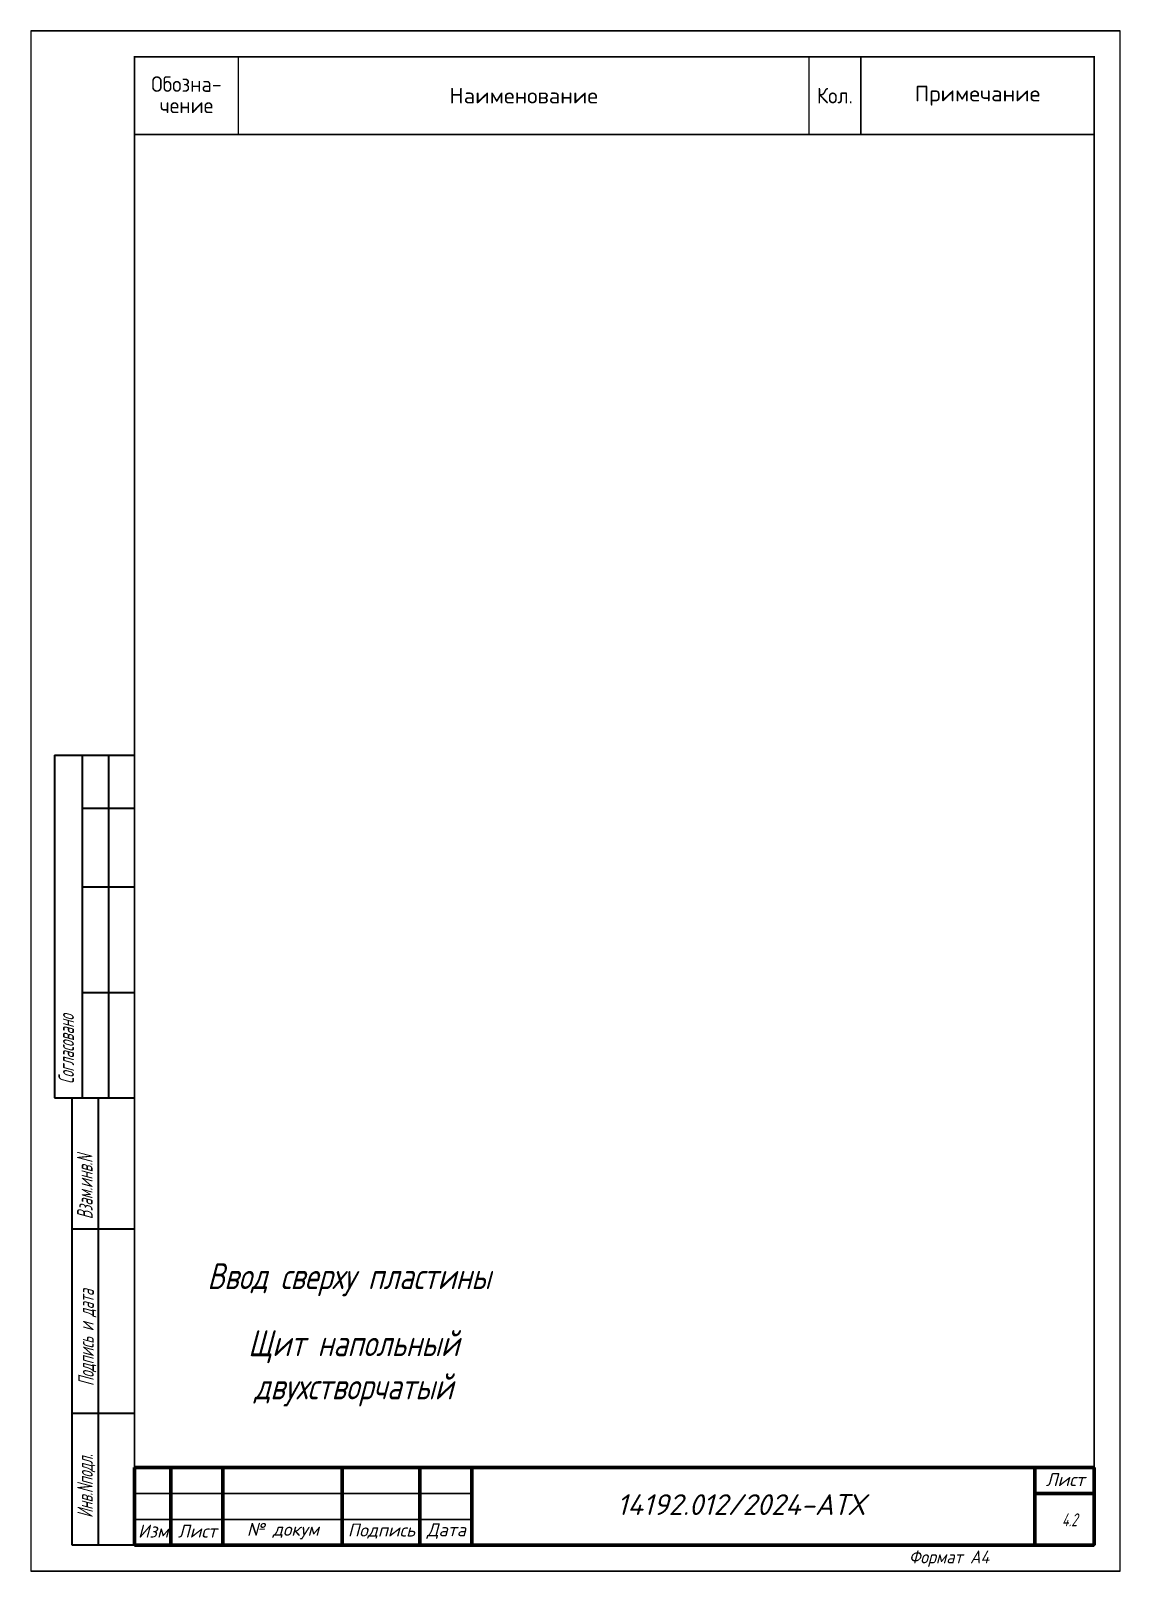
# Paper-space layout 'Лист 4.2' of a CAD drawing. Header units: millimetres. Extents: x -156 to 54, y -608 to -311.
# The model-space entities are those that its viewports show. They can reach past a viewport. Long polylines and large blocks are cut down to what shows.
import ezdxf
from ezdxf.enums import TextEntityAlignment as Align

# ---------------------------------------------------------------- set-up
doc = ezdxf.new("R2010")
doc.units = ezdxf.units.MM
doc.header["$LTSCALE"] = 4
doc.linetypes.add('SolidLine', pattern=[0])
for name, color, linetype in [('G', 5, 'Continuous'), ('SYMS', 7, 'Continuous'), ('Вспомогательная', 1, 'Continuous'), ('Текст', 2, 'Continuous')]:
    doc.layers.add(name, color=color, linetype=linetype)
for name, color, linetype, lineweight in [('RAMKA', 7, 'Continuous', 25), ('SHTAMP', 7, 'SolidLine', 25), ('Основеая', 5, 'Continuous', 60)]:
    doc.layers.add(name, color=color, linetype=linetype, lineweight=lineweight)
doc.styles.add('COTES', font='cs_gost2304.shx', dxfattribs={"width": 0.75, "oblique": 15})
doc.styles.add('Geniso25.100.15', font='geniso.shx', dxfattribs={"oblique": 15, "height": 2.5})
doc.styles.add('ISOCPEUR', font='isocpeui.ttf')
doc.styles.add('Simplex30.100.00', font='simplex.shx', dxfattribs={"height": 3})
doc.styles.add('ГОСТ', font='isocpeur.ttf', dxfattribs={"oblique": 15})
doc.styles.add('Стиль мой-1', font='GOST_A.TTF', dxfattribs={"width": 0.85, "oblique": 15, "height": 2.5})

# ---------------------------------------------------------------- blocks, each defined once
blk = doc.blocks.new('Формат А4')
at = {"color": 0, "linetype": 'Continuous', "const_width": 0.3}
for points in [[(0, 0), (210, 0), (210, -297), (0, -297)], [(20, -292), (20, -5), (205, -5), (205, -292)]]:
    blk.add_lwpolyline(points, close=True, dxfattribs=at)
at = {"color": 0, "linetype": 'Continuous', "style": 'Geniso25.100.15', "oblique": 15}
blk.add_text('Формат А4', height=2.5, dxfattribs=at).set_placement((177, -294.25), align=Align.MIDDLE_CENTER)
blk = doc.blocks.new('*U12')
at = {"color": 0, "linetype": 'Continuous', "lineweight": -2, "const_width": 0.3}
blk.add_lwpolyline([(0, -15), (185, -15), (185, 0), (0, 0)], close=True, dxfattribs=at)
at = {"color": 0, "linetype": 'Continuous', "lineweight": -2, "ltscale": 0.85, "const_width": 0.3}
for points in [[(20, 0), (20, -15)], [(130, 0), (130, -15)], [(140, 0), (140, -15)]]:
    blk.add_lwpolyline(points, dxfattribs=at)
at = {"color": 0, "linetype": 'Continuous', "ltscale": 10, "style": 'Simplex30.100.00', "width": 0.9}
for s, p in [('Обозна-', (10, -5.26)), ('чение', (10, -9.37)), ('Кол.', (135, -7.5))]:
    blk.add_text(s, height=3, dxfattribs=at).set_placement(p, align=Align.MIDDLE)
at = {"color": 0, "linetype": 'Continuous', "ltscale": 10, "style": 'Simplex30.100.00'}
for s, p in [('Примечание', (162.5, -7.5)), ('Наименование', (75, -7.5))]:
    blk.add_text(s, height=3, dxfattribs=at).set_placement(p, align=Align.MIDDLE)

msp = doc.modelspace()

# ---------------------------------------------------------------- linework, layer by layer
at = {"color": 0, "lineweight": 30}
for p, q in [((3651.99, 10146.67), (3667.46, 10146.67)), ((3651.99, 10146.67), (3651.99, 10080.66)), ((3657.31, 10146.67), (3657.31, 10080.66)), ((3662.39, 10146.67), (3662.39, 10080.66)), ((3657.31, 10136.51), (3667.46, 10136.51)), ((3657.31, 10121.28), (3667.46, 10121.28)), ((3657.31, 10100.97), (3667.46, 10100.97)), ((3651.99, 10080.66), (3667.46, 10080.66)), ((3655.38, 9994.35), (3655.38, 10080.66)), ((3660.46, 9994.35), (3660.46, 10080.66)), ((3667.57, 10055.28), (3655.38, 10055.28)), ((3667.57, 10019.74), (3655.38, 10019.74))]:
    msp.add_line(p, q, dxfattribs=at)
msp.add_lwpolyline([(3667.57, 9994.35), (3655.38, 9994.35)], dxfattribs=at)
at = {"layer": 'Вспомогательная', "color": 7}
for p, q in [((3667.44, 10004.36), (3732.44, 10004.36)), ((3667.44, 9999.36), (3732.44, 9999.36)), ((3667.44, 9994.36), (3732.44, 9994.36))]:
    msp.add_line(p, q, dxfattribs=at)
at = {"layer": 'Основеая', "color": 7}
for p, q in [((3667.44, 10009.36), (3667.44, 9994.36)), ((3852.44, 10009.36), (3667.44, 10009.36)), ((3674.44, 10009.36), (3674.44, 9994.36)), ((3684.44, 10009.36), (3684.44, 9994.36)), ((3707.44, 10009.36), (3707.44, 9994.36)), ((3722.44, 10009.36), (3722.44, 9994.36)), ((3732.44, 10009.36), (3732.44, 9994.36)), ((3841.01, 10009.36), (3841.01, 9994.36)), ((3852.44, 10009.36), (3852.44, 9994.36)), ((3841.01, 10004.36), (3852.44, 10004.36)), ((3852.44, 9994.36), (3667.44, 9994.36))]:
    msp.add_line(p, q, dxfattribs=at)

# ---------------------------------------------------------------- block references
for name, p in [('Формат А4', (3437.44, 10286.36)), ('Формат А4', (3647.44, 10286.36)), ('*U12', (3667.44, 10281.36))]:
    msp.add_blockref(name, p)

# ---------------------------------------------------------------- texts
at = {"color": 7, "lineweight": 25, "insert": (3846.2, 10000.52), "char_height": 2.5, "attachment_point": 1, "style": 'Стиль мой-1'}
msp.add_mtext_dynamic_manual_height_columns('4.2', width=5.3031, gutter_width=12.5, heights=[0], dxfattribs=at)
at = {"layer": 'RAMKA', "color": 0, "style": 'COTES', "oblique": 15, "width": 0.75}
for s, p in [('Согласовано', (3655.76, 10083.3)), ('Взам.инв.N', (3659.35, 10057.23)), ('Подпись и дата', (3659.59, 10025.06)), ('Инв.Nподл.', (3659.39, 9999.63))]:
    msp.add_text(s, height=3, rotation=90, dxfattribs=at).set_placement(p)
at = {"layer": 'SHTAMP', "color": 0, "style": 'ISOCPEUR'}
msp.add_text('14192.012/2024-АТХ', height=4, dxfattribs=at).set_placement((3784.27, 10000.2), align=Align.CENTER)
at = {"layer": 'SYMS', "linetype": 'Continuous', "char_height": 5, "width": 74.5915, "attachment_point": 2}
for s, insert in [('{\\Fsimplex|c204;\\Q15;\\W0.75;\\C0;Ввод сверху пластины}', (3708.77, 10048.74)), ('{\\Fsimplex|c204;\\Q15;\\W0.75;\\C0;Щит напольный двухстворчатый }', (3709.65, 10035.82))]:
    msp.add_mtext(s, dxfattribs=dict(at, insert=insert))
at = {"layer": 'Текст', "color": 7, "char_height": 2.5, "style": 'ГОСТ'}
for s, insert, width, attachment_point in [('{\\fISOCPEUR|b0|i0|c204|p34;Лист}', (3850.62, 10007.02), 11.4585, 6), ('{\\fISOCPEUR|b0|i0|c204|p34;Изм}', (3671.04, 9997.09), 7, 5), ('{\\fISOCPEUR|b0|i0|c204|p34;Лист}', (3679.54, 9997.09), 10, 5), ('{\\fISOCPEUR|b0|i0|c204|p34;№ докум}', (3696.04, 9997.09), 23, 5), ('{\\fISOCPEUR|b0|i0|c204|p34;Подпись}', (3715.04, 9997.09), 15, 5), ('{\\fISOCPEUR|b0|i0|c204|p34;Дата}', (3727.54, 9997.09), 10, 5)]:
    msp.add_mtext(s, dxfattribs=dict(at, insert=insert, width=width, attachment_point=attachment_point))

psp = doc.layouts.new('Лист 4.2')

# ---------------------------------------------------------------- viewports
at = {"layer": 'G', "color": 0}
psp.add_viewport(center=(-50.79, -459.73), size=(210, 297), view_center_point=(3752.44, 10137.86), view_height=297, dxfattribs=at)

doc.saveas('drawing.dxf')
